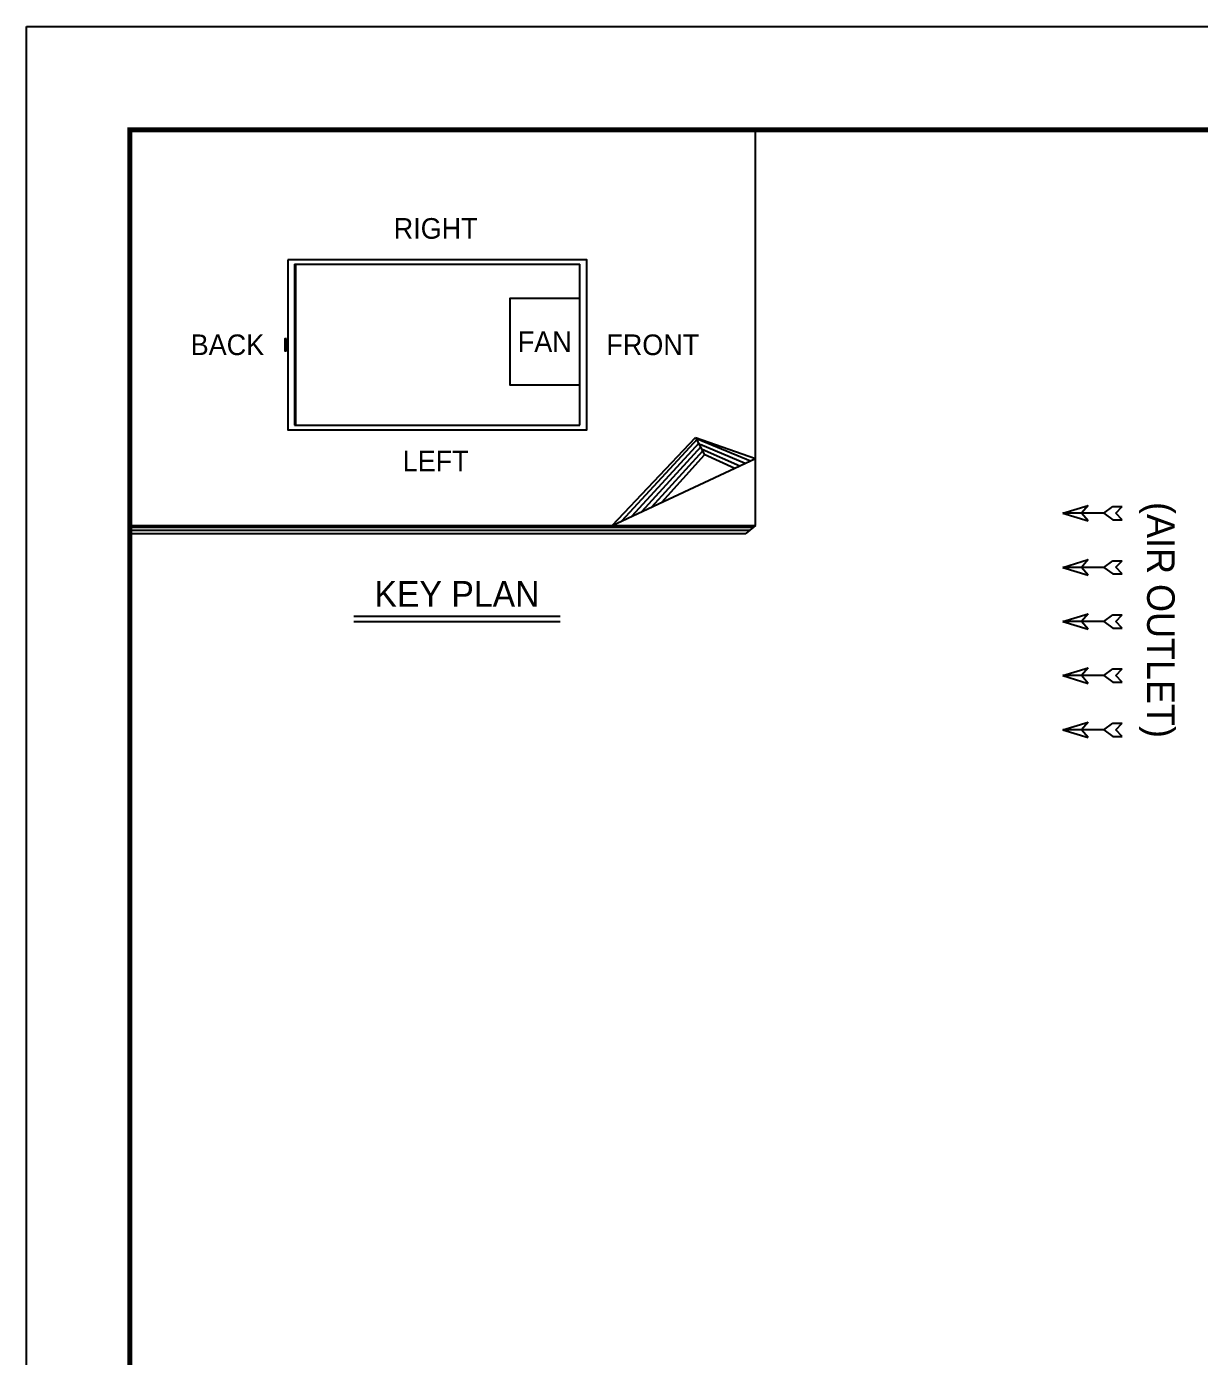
# Model space of a CAD drawing. Header units: millimetres. Extents: x -17070 to 42149, y -291348 to 30242.
# Drawn here: x 12741 to 20696, y 21218 to 30242 of the extents above; entities that cross this region are included whole.
import ezdxf
from ezdxf.enums import TextEntityAlignment as Align

# ---------------------------------------------------------------- set-up
doc = ezdxf.new("R2010")
doc.units = ezdxf.units.MM
for name, color, linetype in [('냉각탑', 4, 'Continuous'), ('냉각탑_box', 1, 'Continuous'), ('냉각탑_dim', 1, 'Continuous'), ('냉각탑_form', 1, 'Continuous'), ('냉각탑_text', 3, 'Continuous')]:
    doc.layers.add(name, color=color, linetype=linetype)
doc.styles.add('돋움', font='Dotum.ttf')

# ---------------------------------------------------------------- blocks, each defined once
blk = doc.blocks.new('화살표 IN OUT')
at = {"layer": '냉각탑_dim'}
for p, q in [((-322.7, 43), (-383.9, 43)), ((-343.1, 0.5), (-383.9, 43)), ((-383.9, -43), (-343.1, 0.5)), ((-266.4, 0), (-322.7, 43)), ((-266.4, 0), (-322.7, -43)), ((-266.4, 0), (0, 0)), ((-163.5, 50), (-121.5, 0)), ((0, 0), (-163.5, 50)), ((-163.5, -50), (-121.5, 0)), ((0, 0), (-163.5, -50)), ((-322.7, -43), (-383.9, -43))]:
    blk.add_line(p, q, dxfattribs=at)

msp = doc.modelspace()

# ---------------------------------------------------------------- linework, layer by layer
at = {"layer": 'Defpoints'}
msp.add_lwpolyline([(12741.4, 30242.4), (42148.6, 30242.4), (42148.6, 9447.3), (12741.4, 9447.3)], close=True, dxfattribs=at)
at = {"layer": '냉각탑', "ltscale": 30}
for p, q in [((14558.3, 28629.2), (14558.3, 27536.8)), ((14558.3, 28629.2), (16493.2, 28629.2)), ((14567.5, 27536.8), (14567.5, 28629.2)), ((16493.2, 27536.8), (16493.2, 28629.2)), ((14558.3, 27536.8), (16493.2, 27536.8))]:
    msp.add_line(p, q, dxfattribs=at)
msp.add_lwpolyline([(14512.3, 28659.1), (14512.3, 27506.8), (16540.3, 27506.8), (16540.3, 28659.1)], close=True, dxfattribs=at)
for points in [[(16493.2, 28397.6), (16019.2, 28397.6), (16018.8, 27811.1), (16493.2, 27811.1)], [(14503.5, 28123.7), (14491.9, 28123.7), (14491.9, 28042.2), (14503.5, 28042.2)], [(14497.7, 28123.7), (14497.7, 28042.2)], [(14503.5, 28042.2), (14503.5, 28123.7)]]:
    msp.add_lwpolyline(points, dxfattribs=at)
at = {"layer": '냉각탑_box'}
for p, q in [((17686.5, 26857), (17686.5, 29542.2)), ((16712.2, 26857), (17277.6, 27454.7)), ((16779.8, 26888.6), (17294.2, 27447.8)), ((17277.6, 27454.7), (17686.5, 27312.2)), ((17277.6, 27454.7), (17339.1, 27335.9)), ((17296.5, 27442.1), (17650.9, 27295.6)), ((16847.4, 26920.2), (17305.4, 27419.8)), ((16915, 26951.8), (17316.6, 27391.8)), ((16982.6, 26983.3), (17327.8, 27363.8)), ((17310, 27408.4), (17615.3, 27279)), ((17323.5, 27374.6), (17579.8, 27262.4)), ((16712.2, 26857), (17686.5, 27312.2)), ((17050.1, 27014.9), (17339.1, 27335.9)), ((17337, 27340.9), (17544.2, 27245.8)), ((13441.6, 26857), (17686.5, 26857)), ((13441.6, 26845.3), (17672.3, 26845.3)), ((13441.6, 26823.9), (17646.4, 26823.9)), ((17686.5, 26857), (17620.4, 26802.4)), ((13441.6, 26802.4), (17620.4, 26802.4)), ((14960.7, 26240.5), (16360.7, 26240.5)), ((14960.7, 26205.5), (16360.7, 26205.5))]:
    msp.add_line(p, q, dxfattribs=at)
at = {"layer": '냉각탑_form', "const_width": 35}
msp.add_lwpolyline([(13441.6, 29542.2), (13441.6, 10147.5), (41448.5, 10147.5), (41448.5, 29542.2)], close=True, dxfattribs=at)

# ---------------------------------------------------------------- block references
at = {"layer": '냉각탑_dim', "xscale": -1.04999997375291, "yscale": 1.04999997374806, "zscale": 1.04999997375}
for p in [(19769.3, 26940.1), (19769.3, 26572.6), (19769.3, 26205.1), (19769.3, 25837.6), (19769.3, 25470.1)]:
    msp.add_blockref('화살표 IN OUT', p, dxfattribs=at)

# ---------------------------------------------------------------- texts
at = {"layer": '냉각탑_text', "style": '돋움'}
for s, height, p in [('RIGHT', 140, (15516.3, 28872.7)), ('FAN', 140, (16256, 28104.3)), ('BACK', 140, (14103.6, 28083)), ('FRONT', 140, (16989, 28083)), ('LEFT', 140, (15516.3, 27293.9)), ('KEY PLAN', 175, (15660.7, 26392.2))]:
    msp.add_text(s, height=height, dxfattribs=at).set_placement(p, align=Align.MIDDLE_CENTER)
msp.add_text('(AIR OUTLET)', height=186.667, rotation=270, dxfattribs=at).set_placement((20435.2, 26215.1), align=Align.MIDDLE_CENTER)

doc.saveas('drawing.dxf')
